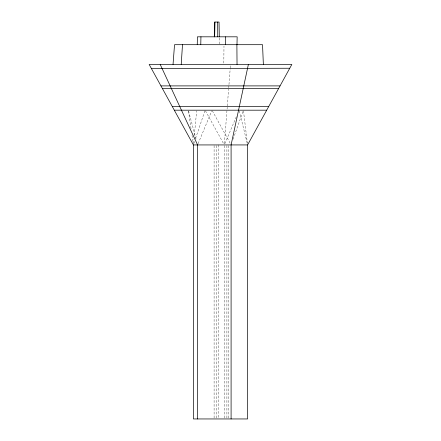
<?xml version="1.0" encoding="UTF-8"?>
<svg xmlns="http://www.w3.org/2000/svg" width="441" height="441" viewBox="0 0 441 441"><rect width="100%" height="100%" fill="white"/><g stroke="black" fill="none" stroke-linecap="round" stroke-linejoin="round"><path stroke-width="0.33" stroke-dasharray="2.21 1.65" d="M223.819 63.085L223.984 46.057M219.646 44.039L219.789 37.474M224.408 143.573L226.933 110.867M227.082 108.993L227.22 107.207M227.313 105.934L228.62 89.071M228.719 87.776L228.862 85.896M228.967 84.567L230.196 68.592M230.246 67.997L230.472 65.042M193.533 143.573L193.924 139.483M194.316 135.398L196.675 110.867M193.836 143.65L194.702 141.076M195.567 138.502L204.9 110.829M233.14 139.147L243.156 110.829M198.119 143.672L211.746 110.818M224.844 143.672L236.431 116.507M205.451 110.785L223.642 143.738M212.336 110.785L230.434 143.738M196.025 139.036L188.357 110.184L191.025 128.585M239.287 110.856L247.274 143.601M192.017 135.398L193.103 142.89M243.465 110.867L247.434 143.573M228.499 145.624L228.499 418.261M226.9 145.624L226.9 418.261M224.304 145.624L224.304 418.261M218.797 144.935L218.797 418.261M216.696 145.624L216.696 418.261M214.1 145.624L214.1 418.261"/><path stroke-width="0.66" d="M197.248 44.695L197.419 36.818L237.159 36.818L236.988 44.695M200.771 44.695L200.942 36.818M214.651 36.818L214.971 22.05M225.329 44.695L225.505 36.818M214.282 36.818L214.651 22.05L219.045 22.05L219.293 36.818M181.212 64.447L182.497 44.695M173.037 64.447L174.531 44.695L262.538 44.695L263.36 64.447M248.382 64.447L231.09 144.935L231.09 418.95M247.599 144.935L291.843 64.447L149.157 64.447L193.401 144.935L193.401 418.95L247.599 418.95L247.599 144.935L193.401 144.935M289.754 68.245L151.434 68.592M160.948 85.896L280.052 85.896M162.321 88.398L278.679 88.398M172.332 106.606L268.668 106.606M174.3 110.184L266.7 110.184M160.199 64.447L197.596 144.935L197.596 418.95M236.889 44.695L237.037 64.447M217.689 22.05L217.744 36.818"/></g></svg>
